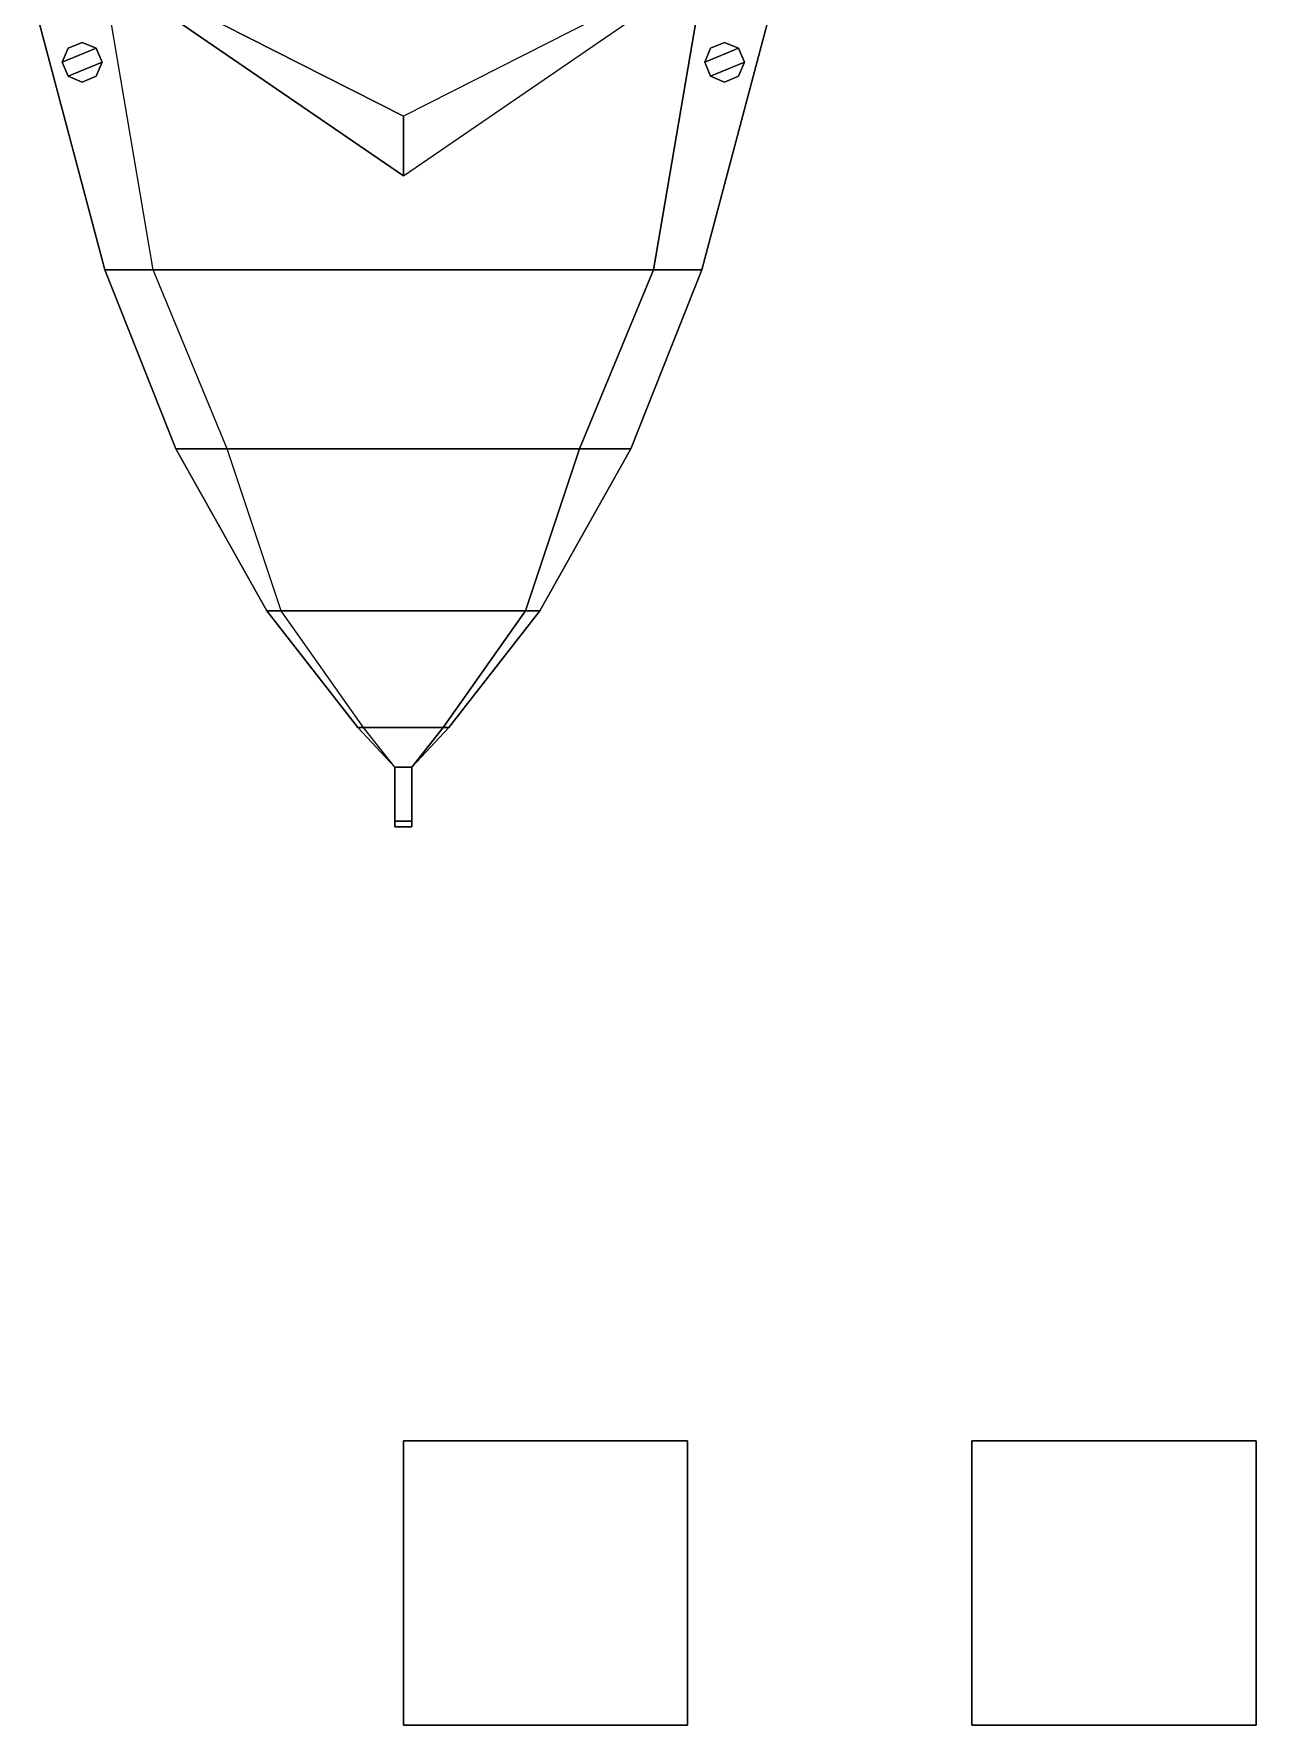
# Model space of a CAD drawing. Header units: millimetres. Extents: x -1.5 to 3, y -10.5 to 7.2.
# Drawn here: x -1.3 to 3, y -10.49 to -4.54 of the extents above; entities that cross this region are included whole.
import ezdxf

# ---------------------------------------------------------------- set-up
doc = ezdxf.new("R2010")
doc.units = ezdxf.units.MM
doc.layers.add('h2', color=7, linetype='Continuous')

msp = doc.modelspace()

# ---------------------------------------------------------------- linework, layer by layer
for points in [[(0, -4.83, 0.97), (-1.18, -4.23, 0.97), (-1.18, -4.23, 1.07), (0, -5.04, 1.26)], [(0, -5.04, 1.26), (-1.18, -4.23, 1.07), (-1.18, -4.23, 0.97), (0, -4.83, 0.97)], [(0, -5.04, 1.26), (1.18, -4.23, 1.07), (1.18, -4.23, 0.97), (0, -4.83, 0.97)], [(0.88, -5.37, -0.65), (-0.88, -5.37, -0.65), (-1.04, -4.43, -0.7), (1.04, -4.43, -0.7)], [(1.3, -4.43, 0.03), (1.05, -5.37, 0.03), (0.88, -5.37, -0.65), (1.04, -4.43, -0.7)], [(1.3, -4.43, 0.97), (1.05, -5.37, 0.97), (1.05, -5.37, 0.03), (1.3, -4.43, 0.03)], [(-1.13, -4.57, 1.13), (-1.1795, -4.5905, 1.13), (-1.2, -4.64, 1.13), (-1.0805, -4.5905, 1.13)], [(-1.13, -4.57, 0.97), (-1.1795, -4.5905, 0.97), (-1.1795, -4.5905, 1.13), (-1.13, -4.57, 1.13)], [(-1.0805, -4.5905, 0.97), (-1.13, -4.57, 0.97), (-1.13, -4.57, 1.13), (-1.0805, -4.5905, 1.13)], [(1.13, -4.57, 1.13), (1.0805, -4.5905, 1.13), (1.06, -4.64, 1.13), (1.1795, -4.5905, 1.13)], [(1.13, -4.57, 0.97), (1.0805, -4.5905, 0.97), (1.0805, -4.5905, 1.13), (1.13, -4.57, 1.13)], [(1.1795, -4.5905, 0.97), (1.13, -4.57, 0.97), (1.13, -4.57, 1.13), (1.1795, -4.5905, 1.13)], [(-1.1795, -4.5905, 0.97), (-1.2, -4.64, 0.97), (-1.2, -4.64, 1.13), (-1.1795, -4.5905, 1.13)], [(-1.0805, -4.5905, 1.13), (-1.2, -4.64, 1.13), (-1.1795, -4.6895, 1.13), (-1.06, -4.64, 1.13)], [(-1.2, -4.64, 0.97), (-1.1795, -4.6895, 0.97), (-1.1795, -4.6895, 1.13), (-1.2, -4.64, 1.13)], [(-1.06, -4.64, 1.13), (-1.1795, -4.6895, 1.13), (-1.13, -4.71, 1.13), (-1.0805, -4.6895, 1.13)], [(-1.06, -4.64, 0.97), (-1.0805, -4.5905, 0.97), (-1.0805, -4.5905, 1.13), (-1.06, -4.64, 1.13)], [(-1.0805, -4.6895, 0.97), (-1.06, -4.64, 0.97), (-1.06, -4.64, 1.13), (-1.0805, -4.6895, 1.13)], [(1.0805, -4.5905, 0.97), (1.06, -4.64, 0.97), (1.06, -4.64, 1.13), (1.0805, -4.5905, 1.13)], [(1.1795, -4.5905, 1.13), (1.06, -4.64, 1.13), (1.0805, -4.6895, 1.13), (1.2, -4.64, 1.13)], [(1.06, -4.64, 0.97), (1.0805, -4.6895, 0.97), (1.0805, -4.6895, 1.13), (1.06, -4.64, 1.13)], [(1.2, -4.64, 1.13), (1.0805, -4.6895, 1.13), (1.13, -4.71, 1.13), (1.1795, -4.6895, 1.13)], [(1.2, -4.64, 0.97), (1.1795, -4.5905, 0.97), (1.1795, -4.5905, 1.13), (1.2, -4.64, 1.13)], [(1.1795, -4.6895, 0.97), (1.2, -4.64, 0.97), (1.2, -4.64, 1.13), (1.1795, -4.6895, 1.13)], [(-1.1795, -4.6895, 0.97), (-1.13, -4.71, 0.97), (-1.13, -4.71, 1.13), (-1.1795, -4.6895, 1.13)], [(-1.13, -4.71, 0.97), (-1.0805, -4.6895, 0.97), (-1.0805, -4.6895, 1.13), (-1.13, -4.71, 1.13)], [(1.0805, -4.6895, 0.97), (1.13, -4.71, 0.97), (1.13, -4.71, 1.13), (1.0805, -4.6895, 1.13)], [(1.13, -4.71, 0.97), (1.1795, -4.6895, 0.97), (1.1795, -4.6895, 1.13), (1.13, -4.71, 1.13)], [(-1.05, -5.37, 0.97), (-0.8, -6, 0.97), (0.8, -6, 0.97), (1.05, -5.37, 0.97)], [(0.62, -6, -0.54), (-0.62, -6, -0.54), (-0.88, -5.37, -0.65), (0.88, -5.37, -0.65)], [(1.05, -5.37, 0.03), (0.8, -6, 0.03), (0.62, -6, -0.54), (0.88, -5.37, -0.65)], [(1.05, -5.37, 0.97), (0.8, -6, 0.97), (0.8, -6, 0.03), (1.05, -5.37, 0.03)], [(-0.8, -6, 0.97), (-0.48, -6.57, 0.97), (0.48, -6.57, 0.97), (0.8, -6, 0.97)], [(0.43, -6.57, -0.32), (-0.43, -6.57, -0.32), (-0.62, -6, -0.54), (0.62, -6, -0.54)], [(0.8, -6, 0.03), (0.48, -6.57, 0.03), (0.43, -6.57, -0.32), (0.62, -6, -0.54)], [(0.8, -6, 0.97), (0.48, -6.57, 0.97), (0.48, -6.57, 0.03), (0.8, -6, 0.03)], [(-0.48, -6.57, 0.97), (-0.16, -6.98, 0.97), (0.16, -6.98, 0.97), (0.48, -6.57, 0.97)], [(0.14, -6.98, 0.06), (-0.14, -6.98, 0.06), (-0.43, -6.57, -0.32), (0.43, -6.57, -0.32)], [(0.48, -6.57, 0.03), (0.16, -6.98, 0.47), (0.14, -6.98, 0.06), (0.43, -6.57, -0.32)], [(0.48, -6.57, 0.97), (0.16, -6.98, 0.97), (0.16, -6.98, 0.47), (0.48, -6.57, 0.03)], [(-0.16, -6.98, 0.97), (-0.03, -7.12, 0.97), (0.03, -7.12, 0.97), (0.16, -6.98, 0.97)], [(0.03, -7.12, 0.3), (-0.03, -7.12, 0.3), (-0.14, -6.98, 0.06), (0.14, -6.98, 0.06)], [(0.16, -6.98, 0.47), (0.03, -7.12, 0.75), (0.03, -7.12, 0.3), (0.14, -6.98, 0.06)], [(0.16, -6.98, 0.97), (0.03, -7.12, 0.97), (0.03, -7.12, 0.75), (0.16, -6.98, 0.47)], [(-0.03, -7.12, 0.3), (-0.03, -7.31, 0.8), (-0.03, -7.33, 1.04), (-0.03, -7.12, 1.04)], [(0.03, -7.12, 1.04), (0.03, -7.12, 0.97), (-0.03, -7.12, 0.97), (-0.03, -7.12, 1.04)], [(-0.03, -7.12, 1.04), (-0.03, -7.33, 1.04), (0.03, -7.33, 1.04), (0.03, -7.12, 1.04)], [(0.03, -7.12, 0.3), (0.03, -7.31, 0.8), (-0.03, -7.31, 0.8), (-0.03, -7.12, 0.3)], [(0.03, -7.33, 1.04), (0.03, -7.31, 0.8), (0.03, -7.12, 0.3), (0.03, -7.12, 1.04)], [(-0.03, -7.33, 1.04), (-0.03, -7.31, 0.8), (0.03, -7.31, 0.8), (0.03, -7.33, 1.04)], [(1, -9.49, -1.46), (1, -9.49, -2.46), (0, -9.49, -2.46), (0, -9.49, -1.46)], [(1, -9.49, -2.46), (1, -10.49, -2.46), (0, -10.49, -2.46), (0, -9.49, -2.46)], [(0, -9.49, -2.46), (0, -10.49, -2.46), (0, -10.49, -1.46), (0, -9.49, -1.46)], [(0, -9.49, -1.46), (0, -10.49, -1.46), (1, -10.49, -1.46), (1, -9.49, -1.46)], [(1, -10.49, -1.46), (1, -10.49, -2.46), (1, -9.49, -2.46), (1, -9.49, -1.46)], [(3, -9.49, -2.46), (3, -10.49, -2.46), (2, -10.49, -2.46), (2, -9.49, -2.46)], [(2, -9.49, -2.46), (2, -10.49, -2.46), (3, -10.49, -2.46), (3, -9.49, -2.46)], [(0, -10.49, -1.46), (0, -10.49, -2.46), (1, -10.49, -2.46), (1, -10.49, -1.46)]]:
    msp.add_3dface(points)
at = {"layer": 'h2'}
for points in [[(-1.3, -4.43, 0.97), (-1.05, -5.37, 0.97), (-1.05, -5.37, 0.03), (-1.3, -4.43, 0.03)], [(-1.3, -4.43, 0.03), (-1.05, -5.37, 0.03), (-0.88, -5.37, -0.65), (-1.04, -4.43, -0.7)], [(1.3, -4.43, 0.97), (1.05, -5.37, 0.97), (-1.05, -5.37, 0.97), (-1.3, -4.43, 0.97)], [(-1.05, -5.37, 0.97), (-0.8, -6, 0.97), (-0.8, -6, 0.03), (-1.05, -5.37, 0.03)], [(-1.05, -5.37, 0.03), (-0.8, -6, 0.03), (-0.62, -6, -0.54), (-0.88, -5.37, -0.65)], [(-0.8, -6, 0.97), (-0.48, -6.57, 0.97), (-0.48, -6.57, 0.03), (-0.8, -6, 0.03)], [(-0.8, -6, 0.03), (-0.48, -6.57, 0.03), (-0.43, -6.57, -0.32), (-0.62, -6, -0.54)], [(-0.48, -6.57, 0.03), (-0.16, -6.98, 0.47), (-0.14, -6.98, 0.06), (-0.43, -6.57, -0.32)], [(-0.48, -6.57, 0.97), (-0.16, -6.98, 0.97), (-0.16, -6.98, 0.47), (-0.48, -6.57, 0.03)], [(-0.16, -6.98, 0.47), (-0.03, -7.12, 0.75), (-0.03, -7.12, 0.3), (-0.14, -6.98, 0.06)], [(-0.16, -6.98, 0.97), (-0.03, -7.12, 0.97), (-0.03, -7.12, 0.75), (-0.16, -6.98, 0.47)]]:
    msp.add_3dface(points, dxfattribs=at)

doc.saveas('drawing.dxf')
